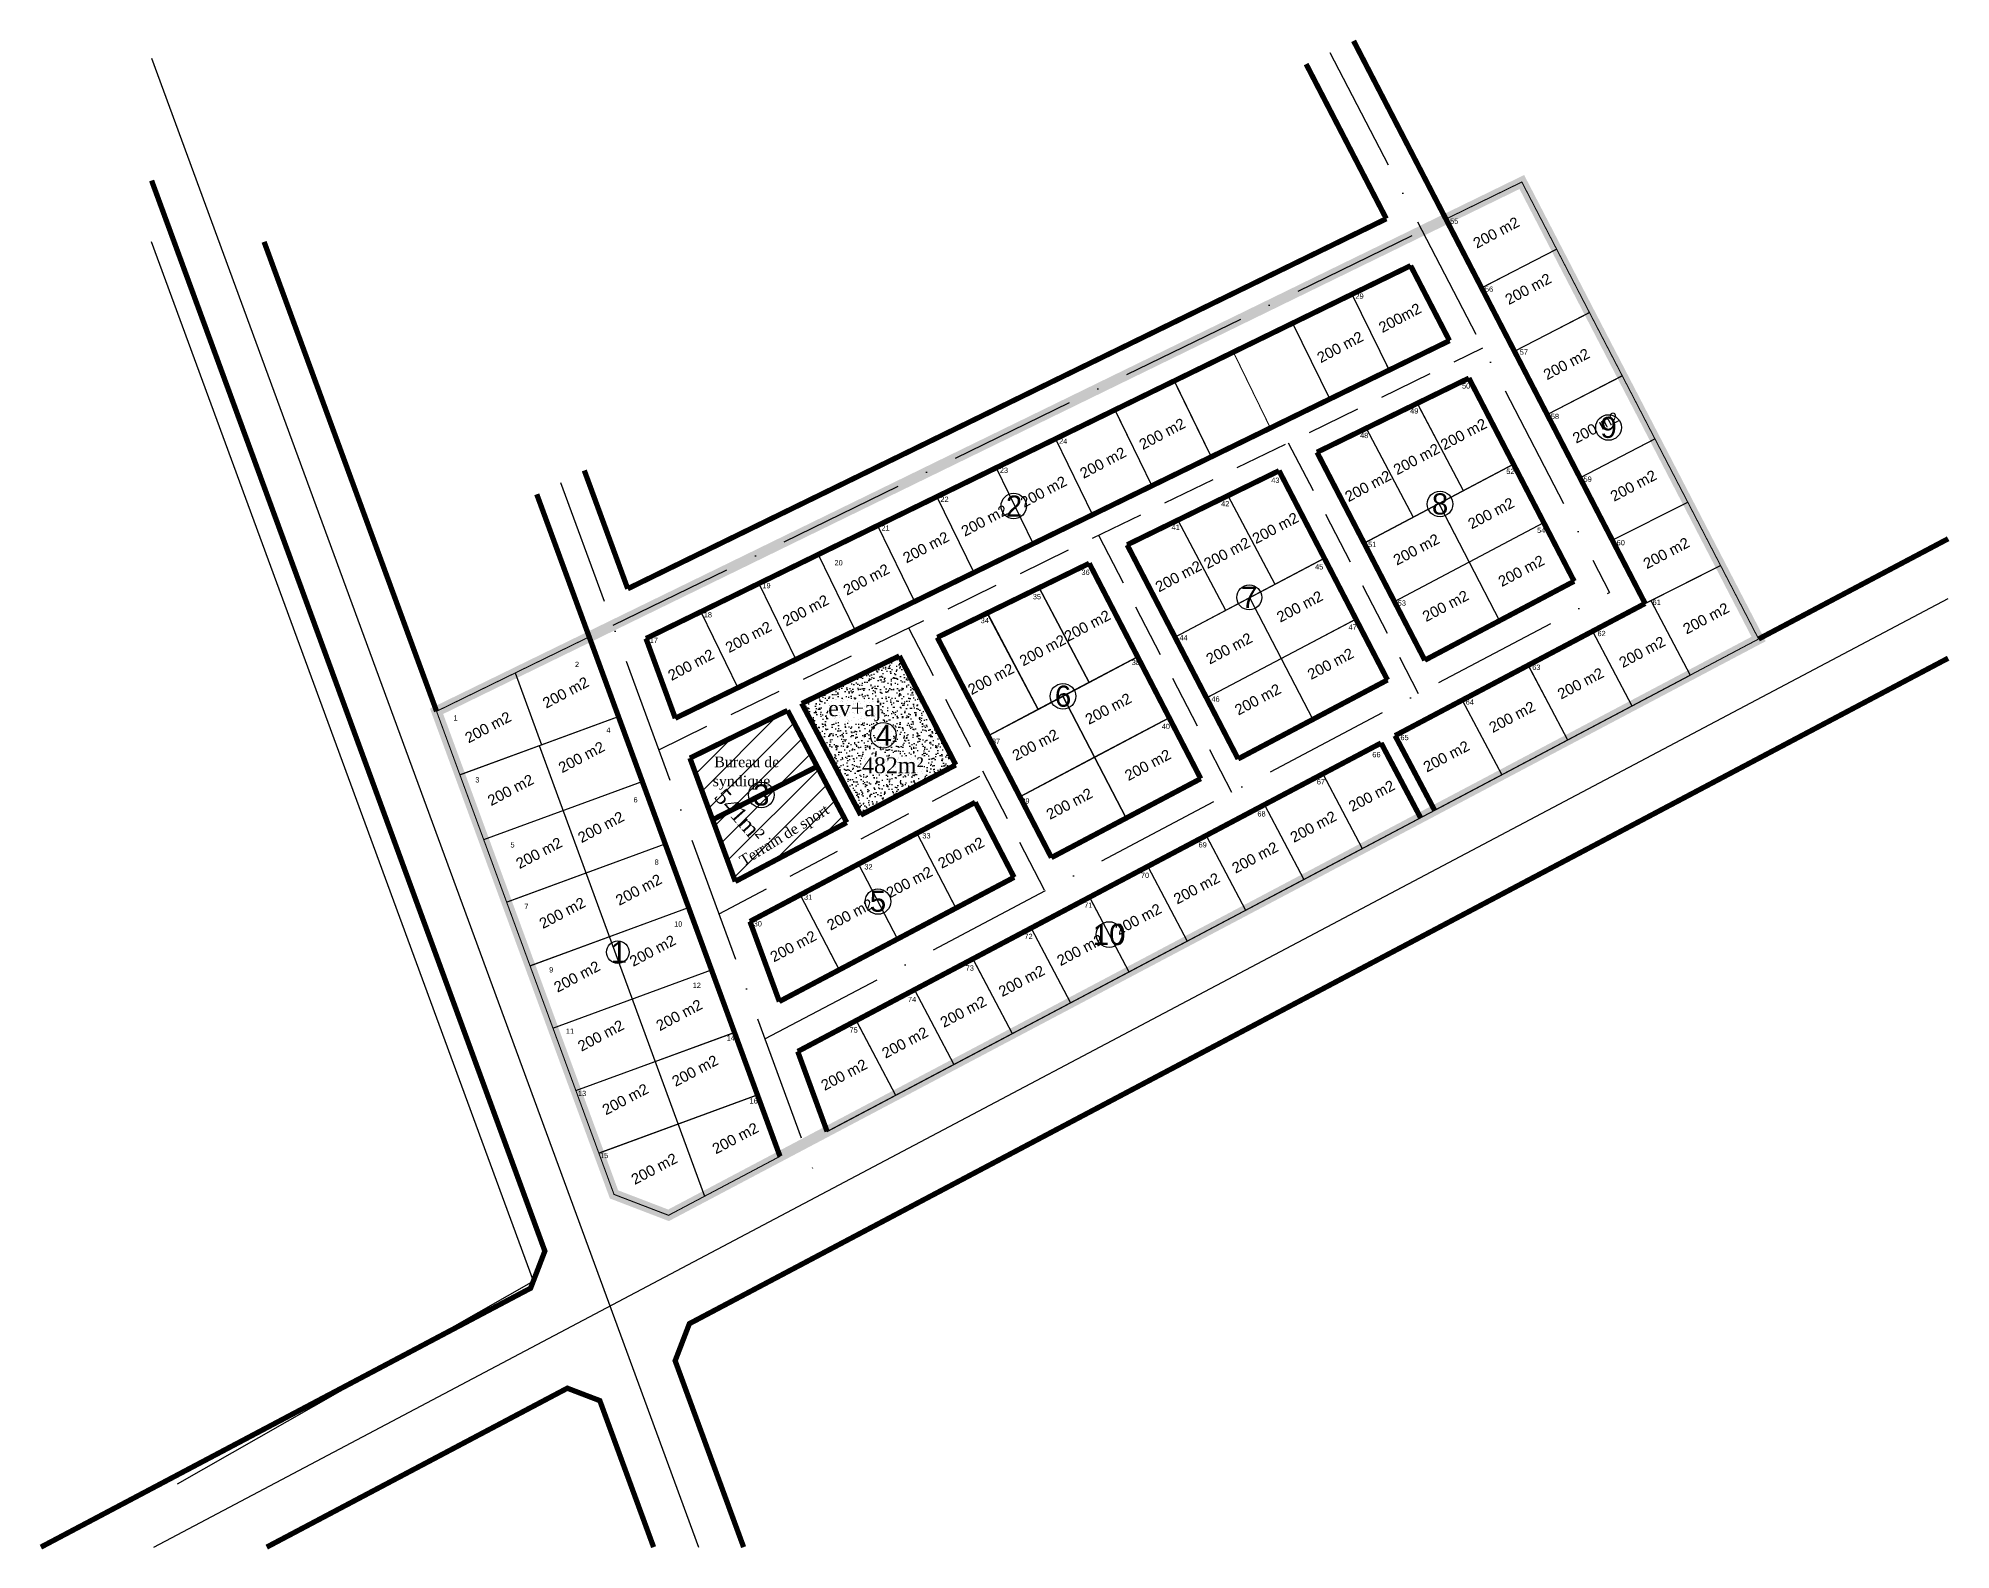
# Model space of a CAD drawing. Header units: millimetres. Extents: x 393246 to 393608, y 604569 to 604855.
import ezdxf
from ezdxf.enums import TextEntityAlignment as Align

# ---------------------------------------------------------------- set-up
doc = ezdxf.new("R2010")
doc.units = ezdxf.units.MM
doc.header["$LTSCALE"] = 2
doc.linetypes.add('ACAD_ISO10W100', pattern=[18, 12, -3, 0, -3])
doc.linetypes.add('CACHEX2', pattern=[19.05, 12.7, -6.35])
doc.layers.add('ILOTS', color=152, linetype='Continuous')
doc.styles.add('DUTCHI', font='dutchi.ttf')
doc.styles.get("Standard").update_dxf_attribs({"font": 'arial.ttf'})

msp = doc.modelspace()

# ---------------------------------------------------------------- hatches: boundary and pattern name
at = {"layer": 'ILOTS', "true_color": 0x139b48}
h = msp.add_hatch(dxfattribs=at)
h.set_pattern_fill('ALEA', color=114, scale=0.21)
h.set_pattern_definition([(312, (0.21, 0), (2.464931953, 0.52393746), [0, -1.575]), (67, (-0.105, 0.1819), (-2.501216301, -0.307110746), [0, -2.625]), (153, (-0.105, 0.1819), (0.13188661, -2.5165464266), [0, -2.1]), (180, (-0.105, -0.1819), (1.26, -2.1823840164), [0, -2.1]), (74, (-0.84, 0), (-2.445145229, -0.609643177), [0, -2.1]), (286, (-0.84, 0), (2.445145229, -0.609643177), [0, -2.1]), (52, (0.42, -0.7275), (-2.4954755323, 0.350716214), [0, -2.625]), (300, (0.42, 0.7275), (2.519999999, -6e-10), [0, -2.1]), (175, (0.42, 0.7275), (1.06499802, -2.283895622), [0, -2.1]), (114, (0.105, 0.5456), (-2.506195175, 0.263411728), [0, -1.05]), (248, (0.105, -0.5456), (1.551466917, -1.9857870987), [0, -1.302])])
h.paths.add_polyline_path([(393408.66, 604738.26), (393390.17, 604729.24), (393401.35, 604708.1), (393419.35, 604717.62)])
at = {"layer": 'ILOTS', "true_color": 0x991b1e}
h = msp.add_hatch(dxfattribs=at)
h.set_pattern_fill('ANSI31', color=244)
h.paths.add_polyline_path([(393387.48, 604727.93), (393368.99, 604718.91), (393377.58, 604695.53), (393398.7, 604706.7)])

# ---------------------------------------------------------------- linework, layer by layer
at = {"layer": 'ILOTS', "linetype": 'Continuous', "const_width": 1}
for points in [[(393494.7, 604854.79), (393511.57, 604822.23)], [(393485.71, 604850.4), (393500.9, 604821.09)], [(393246.05, 604569.41), (393338.81, 604618.47), (393341.51, 604625.5), (393267.02, 604828.33)], [(393511.57, 604822.23), (393549.92, 604748.2)], [(393385.97, 604765.03), (393500.9, 604821.09)], [(393288.33, 604816.72), (393317.38, 604737.6), (393318.42, 604734.78), (393321, 604727.77)], [(393486.51, 604814.07), (393486.69, 604813.73)], [(393360.67, 604741.56), (393505.5, 604812.2)], [(393505.5, 604812.2), (393512.86, 604797.99)], [(393366.22, 604726.46), (393512.86, 604797.99)], [(393487.77, 604776.85), (393516.54, 604790.89)], [(393516.54, 604790.89), (393536.48, 604752.41)], [(393487.77, 604776.85), (393508.19, 604737.45)], [(393348.98, 604773.4), (393357.21, 604750.99)], [(393451.81, 604759.31), (393480.58, 604773.35)], [(393480.58, 604773.35), (393501.12, 604733.71)], [(393339.98, 604768.89), (393349.91, 604741.87)], [(393357.21, 604750.99), (393385.97, 604765.03)], [(393571.42, 604741.47), (393607.32, 604760.46)], [(393451.81, 604759.31), (393472.83, 604718.75)], [(393415.85, 604741.77), (393444.62, 604755.8)], [(393444.62, 604755.8), (393465.75, 604715.01)], [(393508.19, 604737.45), (393536.48, 604752.41)], [(393502.56, 604723.16), (393549.92, 604748.2)], [(393349.91, 604741.87), (393386.05, 604643.45)], [(393415.85, 604741.77), (393437.46, 604700.05)], [(393360.67, 604741.56), (393366.22, 604726.46)], [(393390.17, 604729.24), (393408.66, 604738.26)], [(393408.66, 604738.26), (393419.35, 604717.62)], [(393607.32, 604737.83), (393368.89, 604611.75), (393366.19, 604604.72), (393379.16, 604569.41)], [(393472.83, 604718.75), (393501.12, 604733.71)], [(393368.99, 604718.91), (393387.48, 604727.93)], [(393387.48, 604727.93), (393398.7, 604706.7)], [(393390.15, 604729.29), (393401.35, 604708.1)], [(393389.41, 604663.32), (393499.91, 604721.76)], [(393499.91, 604721.76), (393507.39, 604707.61)], [(393502.56, 604723.16), (393510.04, 604709.02)], [(393368.99, 604718.91), (393377.58, 604695.53)], [(393373.29, 604707.22), (393393.09, 604717.31)], [(393401.35, 604708.1), (393419.35, 604717.62)], [(393437.46, 604700.05), (393465.75, 604715.01)], [(393380.36, 604687.95), (393423.03, 604710.52)], [(393423.03, 604710.52), (393430.39, 604696.31)], [(393377.58, 604695.53), (393398.7, 604706.7)], [(393385.93, 604672.79), (393430.39, 604696.31)], [(393380.36, 604687.95), (393385.93, 604672.79)], [(393389.41, 604663.32), (393394.97, 604648.17)], [(393288.83, 604569.41), (393345.77, 604599.52), (393351.92, 604597.17), (393362.11, 604569.41)]]:
    msp.add_lwpolyline(points, dxfattribs=at)
at = {"layer": 'ILOTS', "color": 18, "true_color": 0x000000, "flags": 128}
for points in [[(393267.02, 604851.53), (393370.63, 604569.41)], [(393267.44, 604569.41), (393607.32, 604749.14)]]:
    msp.add_lwpolyline(points, dxfattribs=at)
at = {"layer": 'ILOTS', "color": 40, "linetype": 'ACAD_ISO10W100', "true_color": 0xf8d731, "flags": 128}
for points in [[(393490.21, 604852.59), (393543.2, 604750.3)], [(393354.42, 604744.07), (393507.69, 604818.84)], [(393344.48, 604771.14), (393393.99, 604636.34)], [(393383.21, 604665.7), (393543.2, 604750.3)]]:
    msp.add_lwpolyline(points, dxfattribs=at)
at = {"layer": 'ILOTS', "color": 217, "true_color": 0x93278f, "const_width": 2, "flags": 128}
msp.add_lwpolyline([(393526.57, 604828.05), (393571.42, 604741.47), (393364.94, 604632.28), (393354.61, 604636.24), (393321, 604727.77), (393526.57, 604828.05)], dxfattribs=at)
at = {"layer": 'ILOTS', "color": 252, "true_color": 0x939598, "const_width": 0.2, "flags": 128}
for points in [[(393526.57, 604828.05), (393512.19, 604821.03), (393518.96, 604807.97), (393533.16, 604815.33)], [(393533.16, 604815.33), (393518.96, 604807.97), (393525.17, 604795.98), (393539.37, 604803.34)], [(393505.5, 604812.2), (393494.4, 604806.79), (393501.41, 604792.41), (393512.86, 604797.99)], [(393494.4, 604806.79), (393483.16, 604801.31), (393490.18, 604786.93), (393501.41, 604792.41)], [(393483.16, 604801.31), (393471.93, 604795.83), (393478.94, 604781.45), (393490.18, 604786.93)], [(393539.37, 604803.34), (393525.17, 604795.98), (393531.37, 604784), (393545.58, 604791.36)], [(393471.93, 604795.83), (393460.7, 604790.35), (393467.71, 604775.97), (393478.94, 604781.45)], [(393460.7, 604790.35), (393449.46, 604784.87), (393456.48, 604770.49), (393467.71, 604775.97)], [(393516.54, 604790.89), (393506.74, 604786.1), (393515.47, 604769.58), (393524.98, 604774.61)], [(393545.58, 604791.36), (393531.37, 604784), (393537.58, 604772.01), (393551.79, 604779.37)], [(393506.74, 604786.1), (393497.11, 604781.41), (393506.01, 604764.58), (393515.47, 604769.58)], [(393449.46, 604784.87), (393438.23, 604779.39), (393445.24, 604765.01), (393456.48, 604770.49)], [(393438.23, 604779.39), (393426.99, 604773.91), (393434.01, 604759.53), (393445.24, 604765.01)], [(393497.11, 604781.41), (393487.77, 604776.85), (393496.69, 604759.65), (393506.01, 604764.58)], [(393551.79, 604779.37), (393537.58, 604772.01), (393543.71, 604760.19), (393558, 604767.39)], [(393524.98, 604774.61), (393510.83, 604767.13), (393516.58, 604756.03), (393530.73, 604763.51)], [(393426.99, 604773.91), (393415.76, 604768.43), (393422.77, 604754.05), (393434.01, 604759.53)], [(393480.58, 604773.35), (393470.9, 604768.63), (393479.78, 604751.84), (393489.16, 604756.79)], [(393415.76, 604768.43), (393404.52, 604762.95), (393411.54, 604748.57), (393422.77, 604754.05)], [(393470.9, 604768.63), (393461.43, 604764), (393470.47, 604746.91), (393479.78, 604751.84)], [(393558, 604767.39), (393543.71, 604760.19), (393549.92, 604748.21), (393564.21, 604755.4)], [(393461.43, 604764), (393451.81, 604759.31), (393460.87, 604741.83), (393470.47, 604746.91)], [(393510.83, 604767.13), (393496.69, 604759.65), (393502.44, 604748.55), (393516.58, 604756.03)], [(393404.52, 604762.95), (393393.29, 604757.47), (393400.3, 604743.09), (393411.54, 604748.57)], [(393530.73, 604763.51), (393516.58, 604756.03), (393522.33, 604744.93), (393536.48, 604752.41)], [(393393.29, 604757.47), (393382.05, 604751.99), (393389.07, 604737.61), (393400.3, 604743.09)], [(393489.16, 604756.79), (393475.01, 604749.31), (393480.99, 604737.77), (393495.14, 604745.25)], [(393516.58, 604756.03), (393502.44, 604748.55), (393508.19, 604737.45), (393522.33, 604744.93)], [(393564.21, 604755.4), (393550.99, 604748.75), (393558.46, 604734.62), (393571.42, 604741.47)], [(393382.05, 604751.99), (393371.04, 604746.62), (393378.06, 604732.24), (393389.07, 604737.61)], [(393475.01, 604749.31), (393460.87, 604741.83), (393466.85, 604730.29), (393480.99, 604737.77)], [(393371.04, 604746.62), (393360.67, 604741.56), (393366.22, 604726.46), (393378.06, 604732.24)], [(393550.99, 604748.75), (393549.92, 604748.21), (393549.92, 604748.2), (393539.95, 604742.93), (393547.43, 604728.79), (393558.46, 604734.62)], [(393495.14, 604745.25), (393480.99, 604737.77), (393486.97, 604726.23), (393501.12, 604733.71)], [(393539.95, 604742.93), (393527.75, 604736.48), (393535.23, 604722.34), (393547.43, 604728.79)], [(393355.45, 604726.78), (393349.91, 604741.87), (393335.9, 604735.04), (393340.9, 604721.43)], [(393335.9, 604735.04), (393321, 604727.77), (393325.41, 604715.75), (393340.9, 604721.43)], [(393480.99, 604737.77), (393466.85, 604730.29), (393472.83, 604718.75), (393486.97, 604726.23)], [(393527.75, 604736.48), (393515.29, 604729.89), (393522.77, 604715.75), (393535.23, 604722.34)], [(393515.29, 604729.89), (393502.56, 604723.16), (393510.04, 604709.02), (393522.77, 604715.75)], [(393359.97, 604714.48), (393355.45, 604726.78), (393340.43, 604721.26), (393344.95, 604708.96)], [(393340.43, 604721.26), (393325.41, 604715.75), (393329.93, 604703.45), (393344.95, 604708.96)], [(393499.91, 604721.76), (393488.86, 604715.91), (393496.34, 604701.77), (393507.39, 604707.61)], [(393364.31, 604702.65), (393359.97, 604714.48), (393344.95, 604708.96), (393349.29, 604697.14)], [(393488.86, 604715.91), (393477.81, 604710.07), (393485.29, 604695.93), (393496.34, 604701.77)], [(393423.03, 604710.52), (393411.98, 604704.67), (393419.34, 604690.46), (393430.39, 604696.31)], [(393477.81, 604710.07), (393466.76, 604704.23), (393474.24, 604690.08), (393485.29, 604695.93)], [(393344.95, 604708.96), (393329.93, 604703.45), (393334.27, 604691.62), (393349.29, 604697.14)], [(393368.74, 604690.59), (393364.31, 604702.65), (393349.29, 604697.14), (393353.72, 604685.07)], [(393411.98, 604704.67), (393400.93, 604698.83), (393408.29, 604684.62), (393419.34, 604690.46)], [(393466.76, 604704.23), (393455.71, 604698.38), (393463.19, 604684.24), (393474.24, 604690.08)], [(393400.93, 604698.83), (393389.88, 604692.98), (393397.24, 604678.78), (393408.29, 604684.62)], [(393349.29, 604697.14), (393334.27, 604691.62), (393338.7, 604679.56), (393353.72, 604685.07)], [(393455.71, 604698.38), (393444.66, 604692.54), (393452.14, 604678.4), (393463.19, 604684.24)], [(393389.88, 604692.98), (393380.36, 604687.95), (393385.93, 604672.79), (393397.24, 604678.78)], [(393444.66, 604692.54), (393433.61, 604686.7), (393441.09, 604672.55), (393452.14, 604678.4)], [(393373.08, 604678.76), (393368.74, 604690.59), (393353.72, 604685.07), (393358.06, 604673.25)], [(393353.72, 604685.07), (393338.7, 604679.56), (393343.05, 604667.73), (393358.06, 604673.25)], [(393433.61, 604686.7), (393422.56, 604680.85), (393430.04, 604666.71), (393441.09, 604672.55)], [(393422.56, 604680.85), (393411.51, 604675.01), (393418.99, 604660.87), (393430.04, 604666.71)], [(393377.43, 604666.94), (393373.08, 604678.76), (393358.06, 604673.25), (393362.41, 604661.42)], [(393358.06, 604673.25), (393343.05, 604667.73), (393347.39, 604655.9), (393362.41, 604661.42)], [(393411.51, 604675.01), (393400.46, 604669.17), (393407.94, 604655.02), (393418.99, 604660.87)], [(393381.77, 604655.11), (393377.43, 604666.94), (393362.41, 604661.42), (393366.75, 604649.59)], [(393400.46, 604669.17), (393389.41, 604663.32), (393394.97, 604648.17), (393407.94, 604655.02)], [(393362.41, 604661.42), (393347.39, 604655.9), (393351.73, 604644.08), (393366.75, 604649.59)], [(393386.05, 604643.45), (393381.77, 604655.11), (393366.75, 604649.59), (393371.78, 604635.9)], [(393366.75, 604649.59), (393351.73, 604644.08), (393354.61, 604636.24), (393364.94, 604632.28), (393371.78, 604635.9)]]:
    msp.add_lwpolyline(points, close=True, dxfattribs=at)
at = {"layer": 'ILOTS', "color": 81, "linetype": 'Continuous', "true_color": 0x9fff7f}
for points in [[(393339.33, 604619.82), (393267.02, 604816.73)], [(393339.33, 604619.82), (393271.86, 604581.37)]]:
    msp.add_lwpolyline(points, dxfattribs=at)
at = {"layer": 'ILOTS', "color": 9, "true_color": 0xc7c8ca, "flags": 128}
for points in [[(393518.96, 604807.97), (393533.16, 604815.33)], [(393494.4, 604806.79), (393501.41, 604792.41)], [(393483.16, 604801.31), (393490.18, 604786.93)], [(393525.17, 604795.98), (393539.37, 604803.34)], [(393460.7, 604790.35), (393467.71, 604775.97)], [(393531.37, 604784), (393545.58, 604791.36)], [(393506.73, 604786.12), (393515.47, 604769.58)], [(393449.46, 604784.87), (393456.48, 604770.49)], [(393438.23, 604779.39), (393445.24, 604765.01)], [(393497.11, 604781.4), (393506.01, 604764.58)], [(393537.58, 604772.01), (393551.79, 604779.37)], [(393426.99, 604773.91), (393434.01, 604759.53)], [(393496.69, 604759.65), (393524.98, 604774.61)], [(393415.76, 604768.43), (393422.77, 604754.05)], [(393470.9, 604768.63), (393479.78, 604751.84)], [(393461.43, 604764), (393470.47, 604746.91)], [(393510.83, 604767.13), (393522.33, 604744.93)], [(393543.71, 604760.19), (393558, 604767.39)], [(393404.52, 604762.95), (393411.54, 604748.57)], [(393502.44, 604748.55), (393530.73, 604763.51)], [(393393.29, 604757.47), (393400.3, 604743.09)], [(393460.87, 604741.83), (393489.16, 604756.79)], [(393549.92, 604748.21), (393564.21, 604755.4)], [(393382.05, 604751.99), (393389.07, 604737.61)], [(393435.16, 604751.15), (393444.63, 604733.25)], [(393371.04, 604746.62), (393378.06, 604732.24)], [(393425.33, 604746.37), (393434.97, 604728.14)], [(393475.01, 604749.31), (393486.97, 604726.23)], [(393550.99, 604748.75), (393558.46, 604734.62)], [(393466.85, 604730.29), (393495.14, 604745.25)], [(393539.95, 604742.93), (393547.43, 604728.79)], [(393335.9, 604735.04), (393340.9, 604721.43)], [(393425.51, 604723.13), (393453.79, 604738.09)], [(393527.75, 604736.48), (393535.23, 604722.34)], [(393439.65, 604730.61), (393451.61, 604707.53)], [(393515.29, 604729.89), (393522.77, 604715.75)], [(393325.41, 604715.75), (393355.45, 604726.78)], [(393431.48, 604711.59), (393459.77, 604726.55)], [(393340.43, 604721.26), (393371.78, 604635.9)], [(393329.93, 604703.45), (393359.97, 604714.48)], [(393488.86, 604715.91), (393496.34, 604701.77)], [(393477.81, 604710.07), (393485.29, 604695.93)], [(393334.27, 604691.62), (393364.31, 604702.65)], [(393411.98, 604704.67), (393419.34, 604690.46)], [(393466.76, 604704.23), (393474.24, 604690.08)], [(393400.93, 604698.83), (393408.29, 604684.62)], [(393455.71, 604698.38), (393463.19, 604684.24)], [(393389.88, 604692.98), (393397.24, 604678.78)], [(393444.66, 604692.54), (393452.14, 604678.4)], [(393338.7, 604679.56), (393368.74, 604690.59)], [(393433.61, 604686.7), (393441.09, 604672.55)], [(393422.56, 604680.85), (393430.04, 604666.71)], [(393343.05, 604667.73), (393373.08, 604678.76)], [(393411.51, 604675.01), (393418.99, 604660.87)], [(393347.39, 604655.9), (393377.43, 604666.94)], [(393400.46, 604669.17), (393407.94, 604655.02)], [(393351.73, 604644.08), (393381.77, 604655.11)]]:
    msp.add_lwpolyline(points, dxfattribs=at)
at = {"layer": 'ILOTS', "color": 252, "true_color": 0x939598, "flags": 128}
for points in [[(393494.4, 604806.79), (393505.5, 604812.2)], [(393494.4, 604806.79), (393360.67, 604741.56)], [(393394.97, 604648.17), (393558.46, 604734.62)], [(393385.93, 604672.79), (393430.39, 604696.31)]]:
    msp.add_lwpolyline(points, dxfattribs=at)
at = {"layer": 'ILOTS', "color": 6, "linetype": 'CACHEX2', "ltscale": 0.4}
for points in [[(393363.09, 604720.48), (393519.2, 604796.63)], [(393482.34, 604778.65), (393506.95, 604731.14)], [(393446.38, 604761.11), (393471.59, 604712.44)], [(393410.41, 604743.57), (393436.23, 604693.74)], [(393374.51, 604689.38), (393424.73, 604715.94)]]:
    msp.add_lwpolyline(points, dxfattribs=at)
at = {"layer": 'ILOTS', "color": 252, "true_color": 0x939598, "flags": 128}
for points in [[(393444.62, 604755.8), (393435.14, 604751.18), (393444.63, 604733.25), (393453.79, 604738.09)], [(393435.14, 604751.18), (393425.32, 604746.39), (393434.97, 604728.14), (393444.63, 604733.25)], [(393425.32, 604746.39), (393415.85, 604741.77), (393425.51, 604723.13), (393434.97, 604728.14)], [(393453.79, 604738.09), (393439.65, 604730.61), (393445.63, 604719.07), (393459.77, 604726.55)], [(393439.65, 604730.61), (393425.51, 604723.13), (393431.48, 604711.59), (393445.63, 604719.07)], [(393459.77, 604726.55), (393445.63, 604719.07), (393451.61, 604707.53), (393465.75, 604715.01)], [(393445.63, 604719.07), (393431.48, 604711.59), (393437.46, 604700.05), (393451.61, 604707.53)]]:
    msp.add_lwpolyline(points, close=True, dxfattribs=at)
at = {"layer": 'ILOTS', "color": 252, "true_color": 0x939598, "const_width": 0.2, "flags": 128}
msp.add_lwpolyline([(393371.78, 604635.9), (393340.43, 604721.26)], dxfattribs=at)
at = {"layer": 'ILOTS', "color": 18, "true_color": 0x000000}
for centre, radius in [((393542.99, 604781.54), 2.43), ((393430.33, 604766.66), 2.41), ((393511.07, 604767.04), 2.43), ((393474.93, 604749.34), 2.36), ((393439.65, 604730.61), 2.43), ((393405.61, 604723.23), 2.43), ((393382.5, 604711.92), 2.43), ((393404.61, 604691.72), 2.41), ((393448.4, 604685.47), 2.43), ((393355.32, 604682.12), 2.14)]:
    msp.add_circle(centre, radius, dxfattribs=at)

# ---------------------------------------------------------------- texts
at = {"layer": 'ILOTS', "color": 4}
for s, p in [('55', (393513.77, 604820.63)), ('56', (393520.36, 604807.75)), ('29', (393495.83, 604806.42)), ('57', (393526.95, 604795.82)), ('50', (393516.02, 604789.42)), ('49', (393506.19, 604784.69)), ('58', (393532.84, 604783.64)), ('24', (393439.7, 604778.95)), ('48', (393496.7, 604780.03)), ('23', (393428.47, 604773.44)), ('43', (393479.89, 604771.54)), ('52', (393524.41, 604773.23)), ('59', (393539.04, 604771.75)), ('22', (393417.22, 604767.94)), ('42', (393470.39, 604767.09)), ('21', (393406.05, 604762.49)), ('41', (393461.01, 604762.65)), ('54', (393530.23, 604762.07)), ('60', (393545.31, 604759.73)), ('51', (393498.22, 604759.38)), ('20', (393397.15, 604755.92)), ('36', (393443.93, 604754.11)), ('45', (393488.18, 604755.14)), ('19', (393383.49, 604751.58)), ('35', (393434.72, 604749.5)), ('18', (393372.39, 604746.06)), ('53', (393503.84, 604748.28)), ('61', (393552.11, 604748.41)), ('34', (393424.84, 604744.97)), ('44', (393462.5, 604741.71)), ('47', (393494.53, 604743.72)), ('62', (393541.67, 604742.51)), ('17', (393362.15, 604741.21)), ('2', (393347.6, 604736.65)), ('38', (393453.46, 604737.03)), ('63', (393529.32, 604736.11)), ('46', (393468.55, 604730.09)), ('64', (393516.71, 604729.51)), ('1', (393324.59, 604726.52)), ('4', (393353.55, 604724.2)), ('40', (393459.13, 604724.9)), ('37', (393426.97, 604722.09)), ('65', (393504.35, 604722.8)), ('66', (393499.03, 604719.56)), ('3', (393328.72, 604714.79)), ('67', (393488.51, 604714.42)), ('6', (393358.69, 604711.01)), ('39', (393432.54, 604710.78)), ('68', (393477.26, 604708.34)), ('5', (393335.38, 604702.46)), ('33', (393413.79, 604704.18)), ('69', (393466.12, 604702.47)), ('8', (393362.69, 604699.19)), ('32', (393402.82, 604698.3)), ('70', (393455.19, 604696.69)), ('31', (393391.38, 604692.55)), ('71', (393444.45, 604691.04)), ('7', (393338.02, 604690.82)), ('10', (393366.78, 604687.47)), ('30', (393381.84, 604687.51)), ('72', (393433.13, 604685.12)), ('9', (393342.71, 604678.79)), ('73', (393422, 604679.14)), ('12', (393370.29, 604675.85)), ('74', (393411.06, 604673.17)), ('11', (393346.28, 604667.17)), ('14', (393376.74, 604665.88)), ('75', (393399.99, 604667.38)), ('13', (393348.56, 604655.37)), ('16', (393381.07, 604653.96)), ('15', (393352.74, 604643.61))]:
    msp.add_text(s, height=1, dxfattribs=at).set_placement(p, align=Align.MIDDLE_CENTER)
at = {"layer": 'ILOTS'}
for s, p in [('200 m2', (393521.71, 604818.48)), ('200 m2', (393527.77, 604807.8)), ('200m2', (393503.48, 604802.32)), ('200 m2', (393492.15, 604796.79)), ('200 m2', (393535.03, 604793.57)), ('200 m2', (393458.45, 604780.35)), ('200 m2', (393515.56, 604780.3)), ('200 m2', (393540.56, 604781.54)), ('200 m2', (393506.62, 604775.56)), ('200 m2', (393447.22, 604774.87)), ('200 m2', (393435.98, 604769.39)), ('200 m2', (393497.42, 604770.46)), ('200 m2', (393547.71, 604770.53)), ('200 m2', (393520.74, 604765.31)), ('200 m2', (393424.75, 604763.91)), ('200 m2', (393479.89, 604762.5)), ('200 m2', (393413.7, 604758.86)), ('200 m2', (393470.7, 604757.78)), ('200 m2', (393506.59, 604758.45)), ('200 m2', (393553.94, 604757.76)), ('200 m2', (393526.46, 604754.39)), ('200 m2', (393402.4, 604752.75)), ('200 m2', (393461.52, 604753.37)), ('200 m2', (393390.91, 604746.89)), ('200 m2', (393484.5, 604747.64)), ('200 m2', (393512.11, 604747.74)), ('200 m2', (393444.26, 604743.99)), ('200 m2', (393561.46, 604745.39)), ('200 m2', (393380.08, 604741.86)), ('200 m2', (393435.78, 604739.35)), ('200 m2', (393471.12, 604739.69)), ('200 m2', (393369.19, 604736.59)), ('200 m2', (393490.33, 604736.78)), ('200 m2', (393549.36, 604739.03)), ('200 m2', (393426, 604733.9)), ('200 m2', (393537.69, 604733.07)), ('200 m2', (393345.45, 604731.34)), ('200 m2', (393476.55, 604730.03)), ('200 m2', (393330.75, 604724.76)), ('200 m2', (393448.23, 604728.26)), ('200 m2', (393524.73, 604726.72)), ('200 m2', (393434.43, 604721.43)), ('200 m2', (393348.45, 604719.1)), ('200 m2', (393455.72, 604717.62)), ('200 m2', (393512.27, 604719.24)), ('200 m2', (393335.03, 604712.88)), ('200 m2', (393440.87, 604710.27)), ('200 m2', (393498.12, 604711.76)), ('200 m2', (393352.13, 604705.85)), ('200 m2', (393487.07, 604705.92)), ('200 m2', (393340.4, 604700.94)), ('200 m2', (393420.35, 604700.99)), ('200 m2', (393476.02, 604700.08)), ('200 m2', (393359.28, 604693.98)), ('200 m2', (393410.56, 604695.42)), ('200 m2', (393464.97, 604694.23)), ('200 m2', (393344.82, 604689.58)), ('200 m2', (393399.3, 604689.28)), ('200 m2', (393453.92, 604688.39)), ('200 m2', (393361.92, 604682.42)), ('200 m2', (393388.55, 604683.26)), ('200 m2', (393442.87, 604682.55)), ('200 m2', (393347.59, 604677.52)), ('200 m2', (393431.82, 604676.7)), ('200 m2', (393420.77, 604670.86)), ('200 m2', (393366.95, 604670.23)), ('200 m2', (393352.11, 604666.34)), ('200 m2', (393409.72, 604665.02)), ('200 m2', (393369.96, 604659.68)), ('200 m2', (393398.19, 604658.92)), ('200 m2', (393356.76, 604654.28)), ('200 m2', (393377.59, 604646.89)), ('200 m2', (393362.23, 604641.1))]:
    msp.add_text(s, height=2.019, rotation=27.8708, dxfattribs=at).set_placement(p, align=Align.MIDDLE_CENTER)
at = {"layer": 'ILOTS', "color": 30, "true_color": 0xf8991e}
for s, p in [('9', (393542.99, 604781.57)), ('2', (393430.39, 604766.65)), ('8', (393511.08, 604767.06)), ('7', (393474.92, 604749.37)), ('6', (393439.67, 604730.64)), ('4', (393405.71, 604723.23)), ('3', (393382.5, 604711.92)), ('5', (393404.61, 604691.79)), ('10', (393448.4, 604685.49)), ('1', (393355.53, 604682.12))]:
    msp.add_text(s, height=4, dxfattribs=at).set_placement(p, align=Align.MIDDLE_CENTER)
at = {"layer": 'ILOTS', "color": 18, "true_color": 0x000000, "style": 'DUTCHI'}
for s, height, p in [('ev+aj', 3, (393395.18, 604726.84)), ('Bureau de ', 2, (393373.59, 604717.18)), ('482m²', 3, (393401.58, 604716.04)), ('syndique', 2, (393373.3, 604713.57))]:
    msp.add_text(s, height=height, dxfattribs=at).set_placement(p)
for s, height, rotation, p in [('541m²', 3, 311.4699, (393373.41, 604711.44)), ('Terrain de sport', 2, 31.7164, (393379.16, 604698.42))]:
    msp.add_text(s, height=height, rotation=rotation, dxfattribs=at).set_placement(p)

doc.saveas('drawing.dxf')
